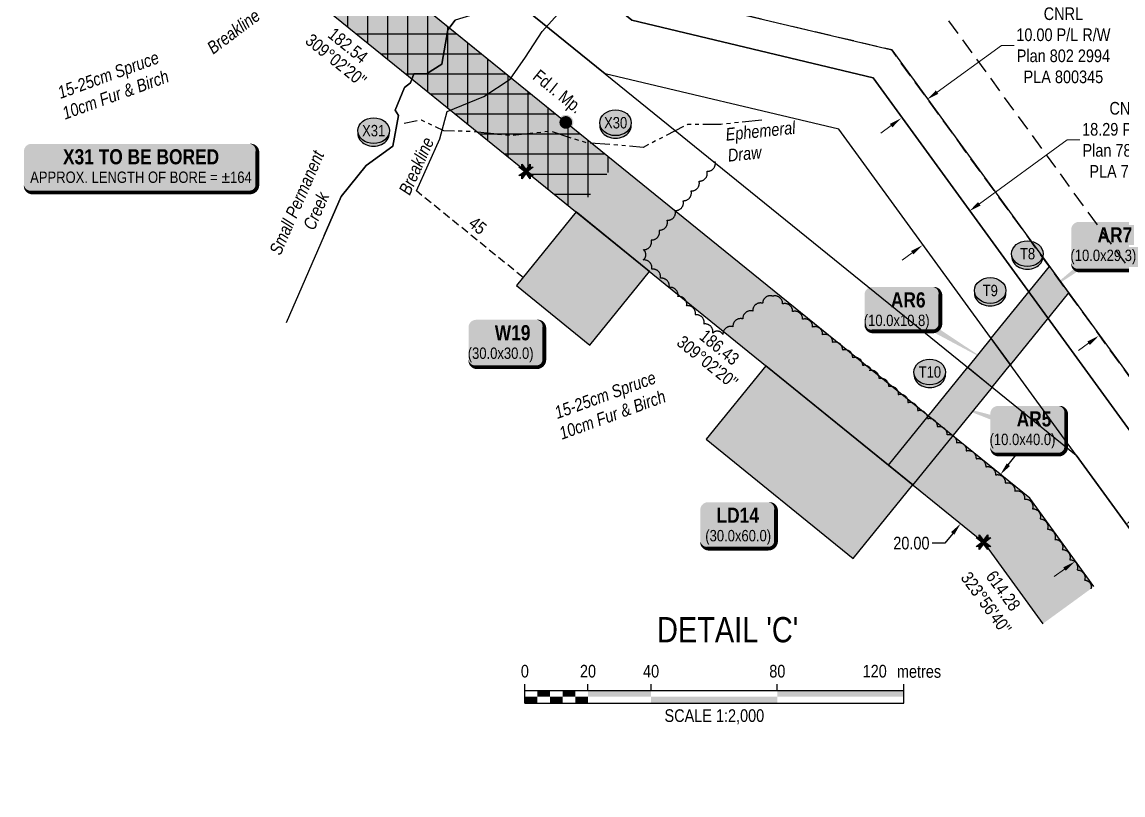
# Model space of a CAD drawing. Extents: x 481557 to 490744, y 6043801 to 6052728.
# Drawn here: x 482343 to 483215, y 6047677 to 6048289 of the extents above; entities that cross this region are included whole.
import ezdxf
from ezdxf.enums import TextEntityAlignment as Align

# ---------------------------------------------------------------- set-up
doc = ezdxf.new("R2010")
doc.units = 0
doc.header["$LTSCALE"] = 5
doc.header["$PDSIZE"] = 5
for name, pattern in [('0', [1, 1, 0]), ('foc-ACCESSROAD', [3.75, 2.5, -1.25]), ('foc-TIELINE', [1.875, 1.25, -0.625]), ('foc-TOPO-ephemeral', [6.25, 3.125, -0.625, 0.625, -0.625, 0.625, -0.625]), ('foc-WHEELTRACKS', [2, 0.4, -1.6])]:
    doc.linetypes.add(name, pattern=pattern)
doc.layers.get('Defpoints').update_dxf_attribs({"color": 9})
for name, color, linetype in [('C-AR', 13, 'foc-ACCESSROAD'), ('C-RW', 13, 'Continuous'), ('DETAIL-T', 7, 'Continuous'), ('F-RW', 190, 'Continuous'), ('L-BD', 7, 'Continuous'), ('L-MON', 1, 'Continuous'), ('P-CROSSINGS', 250, 'Continuous'), ('P-PROPOSED', 10, 'Continuous'), ('P-PROPOSED-H', 21, 'Continuous'), ('P-TEMP-BLOCKS', 250, 'Continuous'), ('P-TEMP-BLUE-BORE-H', 131, 'Continuous'), ('P-TEMP-H', 41, 'Continuous'), ('P-TEMP-NO CUT-H', 104, 'Continuous'), ('P-TEMP_LOG DECK', 46, 'Continuous'), ('P-TEMP_WORKSPACE', 46, 'Continuous'), ('P-TXT', 4, 'Continuous'), ('P-WORKAREA', 113, 'Continuous'), ('P-WORKAREA-H', 111, 'Continuous'), ('T-BUSH', 110, '0'), ('T-BUSH-T', 110, 'Continuous'), ('T-CREEK', 160, 'Continuous'), ('T-DRAW', 143, 'foc-TOPO-ephemeral'), ('T-SLOPE', 48, 'Continuous'), ('T-TIE', 201, 'foc-TIELINE'), ('T-WATER-P3', 160, 'foc-WHEELTRACKS'), ('T-WATER-T', 170, 'Continuous')]:
    doc.layers.add(name, color=color, linetype=linetype)
for name, color, linetype, lineweight in [('C-AR-T', 13, 'Continuous', 9), ('C-RW-T', 13, 'Continuous', 9), ('F-RW-T', 190, 'Continuous', 9)]:
    doc.layers.add(name, color=color, linetype=linetype, lineweight=lineweight)
doc.styles.add('80', font='ARIALN.TTF', dxfattribs={"height": 10})
doc.styles.add('80CG', font='ARIALN.TTF', dxfattribs={"height": 10})
doc.styles.add('80L', font='ARIALN.TTF', dxfattribs={"height": 10})
doc.styles.add('80LS', font='ARIALNI.TTF', dxfattribs={"height": 10})
doc.styles.add('BOLD', font='ARIALNB.TTF')
doc.styles.add('Crossing', font='ARIALN.TTF', dxfattribs={"height": 10})
doc.styles.add('foc-LtypeFont', font='ARIALN.TTF', dxfattribs={"height": 7.35})
doc.linetypes.add('foc-TOPO-flowdirection-NOLINE', pattern='A,0,[">",foc-LtypeFont,S=0.3,R=0,X=0,Y=-0.945],-20,[">",foc-LtypeFont,S=0.3,R=0,X=0,Y=-0.945],0', length=20)
doc.dimstyles.new('Compass 5 000', dxfattribs={"dimscale": 5, "dimtxt": 9, "dimasz": 2, "dimexe": 0.2, "dimexo": 0.0625, "dimgap": 0.5, "dimtad": 0, "dimtih": 1, "dimtoh": 1, "dimzin": 0, "dimdsep": 46, "dimtxsty": '80CG', "dimcen": 0.1, "dimse1": 1, "dimse2": 1, "dimclrd": 256, "dimclrt": 256, "dimaunit": 1, "dimadec": 4, "dimazin": 0, "dimtfac": 0.06, "dimtofl": 0, "dimtmove": 0, "dimatfit": 1, "dimfxl": 0.2, "dimtolj": 1, "dimtzin": 0, "dimlwd": -1, "dimarcsym": 0})

# ---------------------------------------------------------------- blocks, each defined once
blk = doc.blocks.new('*D113')
at = {"layer": 'C-AR-T', "transparency": 16777216}
for p, q in [((483244.2, 6048075.54), (483267.8, 6048092.73)), ((483267.8, 6048092.73), (483277.8, 6048092.73)), ((483187.6, 6048034.33), (483179.52, 6048028.44))]:
    blk.add_line(p, q, dxfattribs=at)
for points in [[(483243.22, 6048076.88), (483245.18, 6048074.19), (483236.11, 6048069.65)], [(483186.62, 6048035.68), (483188.58, 6048032.98), (483195.69, 6048040.21)]]:
    blk.add_solid(points, dxfattribs=at)
at = {"layer": 'Defpoints', "color": 0, "transparency": 16777216}
for p in [(483199.98, 6048119.28), (483159.55, 6048089.84), (483236.11, 6048069.65)]:
    blk.add_point(p, dxfattribs=at)
at = {"layer": 'C-AR-T', "transparency": 16777216, "insert": (483312.11, 6048092.73), "char_height": 10, "attachment_point": 5, "style": '80CG'}
blk.add_mtext('\\A1;Veren\\P20.00 A/R\\PLOC 800686', dxfattribs=at)
blk = doc.blocks.new('*D114')
at = {"layer": 'C-RW-T', "transparency": 16777216}
for p, q in [((483225.12, 6047896.65), (483326.36, 6047970.37)), ((483326.36, 6047970.37), (483336.36, 6047970.37)), ((483168.5, 6047855.41), (483160.41, 6047849.53))]:
    blk.add_line(p, q, dxfattribs=at)
for points in [[(483224.14, 6047897.99), (483226.1, 6047895.3), (483217.04, 6047890.76)], [(483167.52, 6047856.76), (483169.48, 6047854.07), (483176.58, 6047861.3)]]:
    blk.add_solid(points, dxfattribs=at)
at = {"layer": 'Defpoints', "color": 0, "transparency": 16777216}
for p in [(483176.58, 6047861.3), (483351.6, 6047705.98), (483311.14, 6047676.52)]:
    blk.add_point(p, dxfattribs=at)
at = {"layer": 'C-RW-T', "transparency": 16777216, "insert": (483375.9, 6047970.37), "char_height": 10, "attachment_point": 5, "style": '80CG'}
blk.add_mtext('\\A1;Veren\\P20.00 P/L R/W\\PPLA 190442', dxfattribs=at)
blk = doc.blocks.new('*D115')
at = {"layer": 'Defpoints', "color": 0, "transparency": 16777216}
for p in [(483059.51, 6048227.24), (483115.13, 6048150.85), (483094.93, 6048136.14)]:
    blk.add_point(p, dxfattribs=at)
at = {"layer": 'F-RW-T', "transparency": 16777216}
for p, q in [((483067.59, 6048233.13), (483118.53, 6048270.22)), ((483118.53, 6048270.22), (483128.53, 6048270.22)), ((483031.22, 6048206.65), (483023.14, 6048200.76))]:
    blk.add_line(p, q, dxfattribs=at)
for points in [[(483066.61, 6048234.48), (483068.57, 6048231.78), (483059.51, 6048227.24)], [(483030.24, 6048207.99), (483032.2, 6048205.3), (483039.3, 6048212.53)]]:
    blk.add_solid(points, dxfattribs=at)
at = {"layer": 'F-RW-T', "transparency": 16777216, "insert": (483167.61, 6048270.22), "char_height": 10, "attachment_point": 5, "style": '80CG'}
blk.add_mtext('\\A1;CNRL\\P10.00 P/L R/W\\PPlan 802 2994\\PPLA 800345', dxfattribs=at)
blk = doc.blocks.new('*D116')
at = {"layer": 'Defpoints', "color": 0, "transparency": 16777216}
for p in [(483092.98, 6048138.82), (483351.53, 6047783.72), (483314.58, 6047756.82)]:
    blk.add_point(p, dxfattribs=at)
at = {"layer": 'F-RW-T', "transparency": 16777216}
for p, q in [((483101.07, 6048144.7), (483170.59, 6048195.33)), ((483170.59, 6048195.33), (483180.59, 6048195.33)), ((483047.94, 6048106.02), (483039.86, 6048100.13))]:
    blk.add_line(p, q, dxfattribs=at)
for points in [[(483100.08, 6048146.05), (483102.05, 6048143.35), (483092.98, 6048138.82)], [(483046.96, 6048107.37), (483048.92, 6048104.67), (483056.03, 6048111.91)]]:
    blk.add_solid(points, dxfattribs=at)
at = {"layer": 'F-RW-T', "transparency": 16777216, "insert": (483219.68, 6048195.33), "char_height": 10, "attachment_point": 5, "style": '80CG'}
blk.add_mtext('\\A1;CNRL\\P18.29 P/L R/W\\PPlan 782 2854\\PPLA 770729', dxfattribs=at)
blk = doc.blocks.new('xing2')
h = blk.add_hatch(color=50)
h.dxf.hatch_style = 1
edge = h.paths.add_edge_path()
edge.add_ellipse((0, 0), major_axis=(-12.5, 0), ratio=0.816297, start_angle=0, end_angle=360)
h = blk.add_hatch(color=250)
h.dxf.hatch_style = 1
edge = h.paths.add_edge_path()
edge.add_ellipse((0, -2.05), major_axis=(-12.5, 0), ratio=0.816297, start_angle=0, end_angle=180)
edge.add_line((12.5, -2.05), (12.5, 0))
edge.add_ellipse((0, 0), major_axis=(-12.5, 0), ratio=0.816297, start_angle=0, end_angle=180, ccw=False)
edge.add_line((-12.5, 0), (-12.5, -2.05))
at = {"color": 250}
blk.add_ellipse((0, 0), major_axis=(-12.5, 0), ratio=0.816297, dxfattribs=at)
blk.add_ellipse((0, -2.05), major_axis=(-12.5, 0), ratio=0.816297, start_param=0, end_param=3.141593, dxfattribs=at)
at = {"color": 250, "style": 'Crossing'}
blk.add_attdef('CROSSING', text='', height=9, dxfattribs=at).set_placement((0.09, 0.02), align=Align.MIDDLE_CENTER)
at = {"color": 250, "style": 'Crossing', "flags": 1}
for tag, p in [('OWNER', (0.09, -12.49)), ('DESCRIPTION', (0.09, -25.77)), ('LOCATION', (0.09, -39.3)), ('DWG_REF', (0.09, -52.84))]:
    blk.add_attdef(tag, text='', height=9, dxfattribs=at).set_placement(p, align=Align.MIDDLE_CENTER)
blk = doc.blocks.new('fdia')
at = {"color": 255, "const_width": 1}
blk.add_lwpolyline([(-0.5, 0, 1), (0.5, 0, 1)], format="xyb", close=True, dxfattribs=at)
blk = doc.blocks.new('Fdiaa')
blk.add_blockref('fdia', (0, 0))
blk = doc.blocks.new('fdib')
at = {"color": 1, "const_width": 1.6}
blk.add_lwpolyline([(-0.4, 0, 1), (0.4, 0, 1)], format="xyb", close=True, dxfattribs=at)
at = {"color": 1}
blk.add_circle((0, 0), 0.8, dxfattribs=at)
blk = doc.blocks.new('Fdibb')
blk.add_blockref('fdib', (0, 0))
blk = doc.blocks.new('fdicc')
for name in ['Fdibb', 'Fdiaa']:
    blk.add_blockref(name, (0, 0))
blk = doc.blocks.new('FDI')
blk.add_blockref('fdicc', (0, 0))
blk = doc.blocks.new('TEMP')
h = blk.add_hatch(color=255)
h.dxf.hatch_style = 1
h.paths.add_polyline_path([(0, 0.25), (-0.67, 1.15), (-0.67, 0.67), (-1.15, 0.67), (-0.25, 0), (-1.15, -0.67), (-0.67, -0.67), (-0.67, -1.15), (0, -0.25), (0.67, -1.15), (0.67, -0.67), (1.15, -0.67), (0.25, 0), (1.15, 0.67), (0.67, 0.67), (0.67, 1.15)])
h.paths.add_polyline_path([(0.57, 0.85), (0.57, 0.57), (0.85, 0.57), (0.08, 0), (0.85, -0.57), (0.57, -0.57), (0.57, -0.85), (0, -0.08), (-0.57, -0.85), (-0.57, -0.57), (-0.85, -0.57), (-0.08, 0), (-0.85, 0.57), (-0.57, 0.57), (-0.57, 0.85), (0, 0.08)], flags=16)
h = blk.add_hatch(color=1)
h.dxf.hatch_style = 1
h.paths.add_polyline_path([(0, 0.08), (-0.57, 0.85), (-0.57, 0.57), (-0.85, 0.57), (-0.08, 0), (-0.85, -0.57), (-0.57, -0.57), (-0.57, -0.85), (0, -0.08), (0.57, -0.85), (0.57, -0.57), (0.85, -0.57), (0.08, 0), (0.85, 0.57), (0.57, 0.57), (0.57, 0.85)])
at = {"color": 1}
for p, q in [((-0.08, 0), (0.08, 0)), ((0, 0.08), (0, -0.08))]:
    blk.add_line(p, q, dxfattribs=at)
at = {"color": 255, "flags": 128}
blk.add_lwpolyline([(-0.25, 0), (-1.15, 0.67), (-0.67, 0.67), (-0.67, 1.15), (0, 0.25), (0.67, 1.15), (0.67, 0.67), (1.15, 0.67), (0.25, 0), (1.15, -0.67), (0.67, -0.67), (0.67, -1.15), (0, -0.25), (-0.67, -1.15), (-0.67, -0.67), (-1.15, -0.67)], close=True, dxfattribs=at)
at = {"color": 1, "flags": 128}
blk.add_lwpolyline([(-0.08, 0), (-0.85, 0.57), (-0.57, 0.57), (-0.57, 0.85), (0, 0.08), (0.57, 0.85), (0.57, 0.57), (0.85, 0.57), (0.08, 0), (0.85, -0.57), (0.57, -0.57), (0.57, -0.85), (0, -0.08), (-0.57, -0.85), (-0.57, -0.57), (-0.85, -0.57)], close=True, dxfattribs=at)
blk = doc.blocks.new('*U85')
at = {"color": 0}
for p, q in [((-150, 0), (-150, 15)), ((-150, 10), (150.24, 10)), ((-100, 10), (-100, 15)), ((-50, 10), (-50, 15)), ((50, 10), (50, 15)), ((150.24, 0), (150.24, 15)), ((-150, 0), (150.24, 0))]:
    blk.add_line(p, q, dxfattribs=at)
for points in [[(-140, 10), (-130, 10), (-140, 5), (-130, 5)], [(-120, 10), (-110, 10), (-120, 5), (-110, 5)], [(-100, 10), (-50, 10), (-100, 5), (-50, 5)], [(50, 10), (150.24, 10), (50, 5), (150.24, 5)], [(-150, 5), (-140, 5), (-150, 0), (-140, 0)], [(-130, 5), (-120, 5), (-130, 0), (-120, 0)], [(-110, 5), (-100, 5), (-110, 0), (-100, 0)], [(-50, 5), (50, 5), (-50, 0), (50, 0)]]:
    blk.add_solid(points, dxfattribs=at)
at = {"color": 0, "style": '80'}
blk.add_text('metres', height=10, dxfattribs=at).set_placement((162.24, 20), align=Align.CENTER)
at = {"color": 0, "char_height": 10, "style": '80'}
for s, insert, attachment_point in [('0', (-150, 30.21), 2), ('20', (-100, 30.21), 2), ('40', (-50, 30.21), 2), ('80', (50, 30.21), 2), ('120', (136.7, 30.22), 3), ('SCALE 1:2,000', (0.12, -5), 2)]:
    blk.add_mtext(s, dxfattribs=dict(at, insert=insert, attachment_point=attachment_point))
blk = doc.blocks.new('*U88')
h = blk.add_hatch(color=191)
edge = h.paths.add_edge_path()
edge.add_line((-24, -19.07), (24, -19.07))
edge.add_arc((24, -13.07), 6, 270, 360)
edge.add_line((30, -13.07), (30, 12.5))
edge.add_arc((24, 12.5), 6, 0, 90)
edge.add_line((24, 18.5), (-24, 18.5))
edge.add_arc((-24, 12.5), 6, 90, 180)
edge.add_line((-30, 12.5), (-30, -13.07))
edge.add_arc((-24, -13.07), 6, 180, 270)
at = {"color": 250, "flags": 128}
blk.add_lwpolyline([(-24, -19.07, 3, 3, 0), (24, -19.07, 3, 3, 0.414214), (30, -13.07, 3, 3, 0), (30, 12.5, 3, 0, 0.414214), (24, 18.5, 0, 0, 0), (-24, 18.5, 0, 0, 0.414214), (-30, 12.5, 0, 0, 0), (-30, -13.07, 0, 3, 0.414214)], format="xyseb", close=True, dxfattribs=at)
at = {"flags": 128}
blk.add_lwpolyline([(20.73, 4, 0, 7.5, 0), (0, 0, 0, 0, 0)], format="xyseb", dxfattribs=at)
at = {"color": 250}
for tag, p, height, style in [('TEMP_AREA_W1_001', (-9.21, 2.24), 12, 'BOLD'), ('ENTER_TEXT_001', (-30.66, -12.47), 9, '80')]:
    blk.add_attdef(tag, p, '', height=height, dxfattribs=dict(at, style=style))
blk = doc.blocks.new('*U87')
h = blk.add_hatch(color=191)
edge = h.paths.add_edge_path()
edge.add_line((-24, -18.23), (24, -18.23))
edge.add_arc((24, -12.23), 6, 270, 360)
edge.add_line((30, -12.23), (30, 12.5))
edge.add_arc((24, 12.5), 6, 0, 90)
edge.add_line((24, 18.5), (-24, 18.5))
edge.add_arc((-24, 12.5), 6, 90, 180)
edge.add_line((-30, 12.5), (-30, -12.23))
edge.add_arc((-24, -12.23), 6, 180, 270)
at = {"color": 250, "flags": 128}
blk.add_lwpolyline([(-24, -18.23, 3, 3, 0), (24, -18.23, 3, 3, 0.414214), (30, -12.23, 3, 3, 0), (30, 12.5, 3, 0, 0.414214), (24, 18.5, 0, 0, 0), (-24, 18.5, 0, 0, 0.414214), (-30, 12.5, 0, 0, 0), (-30, -12.23, 0, 3, 0.414214)], format="xyseb", close=True, dxfattribs=at)
at = {"flags": 128}
blk.add_lwpolyline([(-19.73, 12.37, 0, 7.5, 0), (0, 0, 0, 0, 0)], format="xyseb", dxfattribs=at)
at = {"color": 250}
for tag, p, height, style in [('TEMP_AREA_W1_001', (-9.21, 2.24), 12, 'BOLD'), ('ENTER_TEXT_001', (-30.66, -12.47), 9, '80')]:
    blk.add_attdef(tag, p, '', height=height, dxfattribs=dict(at, style=style))
blk = doc.blocks.new('*U148')
h = blk.add_hatch(color=111)
edge = h.paths.add_edge_path()
edge.add_line((-24, -20), (24, -20))
edge.add_arc((24, -14), 6, 270, 360)
edge.add_line((30, -14), (30, 12.5))
edge.add_arc((24, 12.5), 6, 0, 90)
edge.add_line((24, 18.5), (-24, 18.5))
edge.add_arc((-24, 12.5), 6, 90, 180)
edge.add_line((-30, 12.5), (-30, -14))
edge.add_arc((-24, -14), 6, 180, 270)
at = {"flags": 128}
blk.add_lwpolyline([(-57.05, 18.47, 0, 7.5, 0), (0, 0, 0, 0, 0)], format="xyseb", dxfattribs=at)
at = {"color": 250, "flags": 128}
blk.add_lwpolyline([(-24, -20, 3, 3, 0), (24, -20, 3, 3, 0.414214), (30, -14, 3, 3, 0), (30, 12.5, 3, 0, 0.414214), (24, 18.5, 0, 0, 0), (-24, 18.5, 0, 0, 0.414214), (-30, 12.5, 0, 0, 0), (-30, -14, 0, 3, 0.414214)], format="xyseb", close=True, dxfattribs=at)
at = {"color": 250}
for tag, p, height, style in [('TEMP_AREA_W1_001', (-9.21, 2.24), 12, 'BOLD'), ('ENTER_TEXT_001', (-30.66, -12.47), 9, '80')]:
    blk.add_attdef(tag, p, '', height=height, dxfattribs=dict(at, style=style))
blk = doc.blocks.new('*U150')
h = blk.add_hatch(color=191)
edge = h.paths.add_edge_path()
edge.add_line((-24, -16.7), (24, -16.7))
edge.add_arc((24, -10.7), 6, 270, 360)
edge.add_line((30, -10.7), (30, 12.5))
edge.add_arc((24, 12.5), 6, 0, 90)
edge.add_line((24, 18.5), (-24, 18.5))
edge.add_arc((-24, 12.5), 6, 90, 180)
edge.add_line((-30, 12.5), (-30, -10.7))
edge.add_arc((-24, -10.7), 6, 180, 270)
at = {"color": 250, "flags": 128}
blk.add_lwpolyline([(-24, -16.7, 3, 3, 0), (24, -16.7, 3, 3, 0.414214), (30, -10.7, 3, 3, 0), (30, 12.5, 3, 0, 0.414214), (24, 18.5, 0, 0, 0), (-24, 18.5, 0, 0, 0.414214), (-30, 12.5, 0, 0, 0), (-30, -10.7, 0, 3, 0.414214)], format="xyseb", close=True, dxfattribs=at)
at = {"flags": 128}
blk.add_lwpolyline([(66.8, -39.89, 0, 7.5, 0), (0, 0, 0, 0, 0)], format="xyseb", dxfattribs=at)
at = {"color": 250}
for tag, p, height, style in [('TEMP_AREA_W1_001', (-9.21, 2.24), 12, 'BOLD'), ('ENTER_TEXT_001', (-30.66, -12.47), 9, '80')]:
    blk.add_attdef(tag, p, '', height=height, dxfattribs=dict(at, style=style))
blk = doc.blocks.new('*U149')
h = blk.add_hatch(color=111)
edge = h.paths.add_edge_path()
edge.add_line((-24, -20), (24, -20))
edge.add_arc((24, -14), 6, 270, 360)
edge.add_line((30, -14), (30, 12.5))
edge.add_arc((24, 12.5), 6, 0, 90)
edge.add_line((24, 18.5), (-24, 18.5))
edge.add_arc((-24, 12.5), 6, 90, 180)
edge.add_line((-30, 12.5), (-30, -14))
edge.add_arc((-24, -14), 6, 180, 270)
at = {"color": 250, "flags": 128}
blk.add_lwpolyline([(-24, -20, 3, 3, 0), (24, -20, 3, 3, 0.414214), (30, -14, 3, 3, 0), (30, 12.5, 3, 0, 0.414214), (24, 18.5, 0, 0, 0), (-24, 18.5, 0, 0, 0.414214), (-30, 12.5, 0, 0, 0), (-30, -14, 0, 3, 0.414214)], format="xyseb", close=True, dxfattribs=at)
at = {"flags": 128}
blk.add_lwpolyline([(-48.51, -36.01, 0, 7.5, 0), (0, 0, 0, 0, 0)], format="xyseb", dxfattribs=at)
at = {"color": 250}
for tag, p, height, style in [('TEMP_AREA_W1_001', (-9.21, 2.24), 12, 'BOLD'), ('ENTER_TEXT_001', (-30.66, -12.47), 9, '80')]:
    blk.add_attdef(tag, p, '', height=height, dxfattribs=dict(at, style=style))
blk = doc.blocks.new('*D158')
at = {"layer": 'Defpoints', "color": 0, "transparency": 16777216}
for p in [(483106.47, 6047939.41), (483075, 6047900.58), (483086.25, 6047891.46)]:
    blk.add_point(p, dxfattribs=at)
at = {"layer": 'P-TXT', "transparency": 16777216}
for p, q in [((483124.01, 6047938.06), (483130.31, 6047945.83)), ((483079.96, 6047883.7), (483073.66, 6047875.93)), ((483073.66, 6047875.93), (483063.66, 6047875.93))]:
    blk.add_line(p, q, dxfattribs=at)
for points in [[(483122.72, 6047939.11), (483125.31, 6047937.01), (483117.72, 6047930.29)], [(483078.66, 6047884.74), (483081.25, 6047882.65), (483086.25, 6047891.46)]]:
    blk.add_solid(points, dxfattribs=at)
at = {"layer": 'P-TXT', "transparency": 16777216, "insert": (483047.27, 6047875.93), "char_height": 10, "attachment_point": 5, "style": '80CG'}
blk.add_mtext('\\A1;20.00', dxfattribs=at)
blk = doc.blocks.new('Well_proximity')
h = blk.add_hatch(color=191)
h.dxf.hatch_style = 1
edge = h.paths.add_edge_path()
edge.add_ellipse((0, 0), major_axis=(-12.5, 0), ratio=0.816297, start_angle=0, end_angle=360)
h = blk.add_hatch(color=250)
h.dxf.hatch_style = 1
edge = h.paths.add_edge_path()
edge.add_ellipse((0, -2.05), major_axis=(-12.5, 0), ratio=0.816297, start_angle=0, end_angle=180)
edge.add_line((12.5, -2.05), (12.5, 0))
edge.add_ellipse((0, 0), major_axis=(-12.5, 0), ratio=0.816297, start_angle=0, end_angle=180, ccw=False)
edge.add_line((-12.5, 0), (-12.5, -2.05))
at = {"color": 250}
blk.add_ellipse((0, 0), major_axis=(-12.5, 0), ratio=0.816297, dxfattribs=at)
blk.add_ellipse((0, -2.05), major_axis=(-12.5, 0), ratio=0.816297, start_param=0, end_param=3.141593, dxfattribs=at)
at = {"color": 250, "style": '80L'}
blk.add_attdef('CROSSING', text='', height=9, dxfattribs=at).set_placement((0.09, 0.02), align=Align.MIDDLE_CENTER)
blk = doc.blocks.new('*U183')
h = blk.add_hatch(color=50)
edge = h.paths.add_edge_path()
edge.add_line((-86.5, -20), (86.5, -20))
edge.add_arc((86.5, -14), 6, 270, 360)
edge.add_line((92.5, -14), (92.5, 12.5))
edge.add_arc((86.5, 12.5), 6, 0, 90)
edge.add_line((86.5, 18.5), (-86.5, 18.5))
edge.add_arc((-86.5, 12.5), 6, 90, 180)
edge.add_line((-92.5, 12.5), (-92.5, -14))
edge.add_arc((-86.5, -14), 6, 180, 270)
at = {"color": 4, "flags": 128}
blk.add_lwpolyline([(-86.5, -20, 3, 3, 0), (86.5, -20, 3, 3, 0.414214), (92.5, -14, 3, 3, 0), (92.5, 12.5, 3, 0, 0.414214), (86.5, 18.5, 0, 0, 0), (-86.5, 18.5, 0, 0, 0.414214), (-92.5, 12.5, 0, 0, 0), (-92.5, -14, 0, 3, 0.414214)], format="xyseb", close=True, dxfattribs=at)
at = {"color": 4}
for tag, p, height, style in [('BORE_XING_001', (-68.03, 3.21), 12, 'BOLD'), ('APPROX_LENGTH_001', (-90.72, -12.48), 9, '80')]:
    blk.add_attdef(tag, p, '', height=height, dxfattribs=dict(at, style=style))

msp = doc.modelspace()

# ---------------------------------------------------------------- hatches: boundary and pattern name
at = {"layer": 'P-PROPOSED-H'}
h = msp.add_hatch(color=256, dxfattribs=at)
h.dxf.hatch_style = 1
h.paths.add_polyline_path([(483151.409, 6047812.177), (483191.792, 6047841.583), (483140.91, 6047911.491), (482773.599, 6048209.184), (482437.737, 6048481.531), (482437.737, 6048721.883), (482417.115, 6048789.15), (482369.548, 6048774.605), (482387.737, 6048715.157), (482387.737, 6048457.702), (482742.124, 6048170.368), (483104.358, 6047876.79)])
at = {"layer": 'P-TEMP-BLUE-BORE-H'}
h = msp.add_hatch(color=256, dxfattribs=at)
h.dxf.hatch_style = 1
h.paths.add_polyline_path([(482813.234, 6048177.078), (482781.758, 6048138.262), (482464.352, 6048395.647), (482495.826, 6048434.461)])
at = {"layer": 'P-TEMP-H'}
h = msp.add_hatch(color=256, dxfattribs=at)
h.dxf.hatch_style = 1
h.paths.add_polyline_path([(482734.537, 6048080.029), (482792.771, 6048032.807), (482839.992, 6048091.041), (482781.758, 6048138.262)])
h = msp.add_hatch(color=256, dxfattribs=at)
h.dxf.hatch_style = 1
h.paths.add_polyline_path([(483125.666, 6048017.355), (483110.448, 6048038.263), (483091.838, 6048015.301), (483111.261, 6047999.582)])
h = msp.add_hatch(color=256, dxfattribs=at)
h.dxf.hatch_style = 1
h.paths.add_polyline_path([(482931.989, 6048016.49), (482884.791, 6047958.254), (483001.262, 6047863.858), (483048.46, 6047922.094)])
at = {"layer": 'P-TEMP-NO CUT-H', "ltscale": 2}
h = msp.add_hatch(dxfattribs=at)
h.set_pattern_fill('ANSI37', color=256, scale=4.997357, angle=45)
h.set_pattern_definition([(90, (557.513, 2800.148), (-15.866608316, 3e-15), []), (180, (557.513, 2800.148), (-3e-15, -15.866608316), [])])
h.paths.add_polyline_path([(482813.234, 6048177.078), (482781.758, 6048138.262), (482464.352, 6048395.647), (482495.826, 6048434.461)])
at = {"layer": 'P-WORKAREA-H'}
h = msp.add_hatch(color=256, dxfattribs=at)
h.dxf.hatch_style = 1
h.paths.add_polyline_path([(483110.448, 6048038.263), (483156.511, 6048095.098), (483171.728, 6048074.19), (483125.666, 6048017.355)])
h = msp.add_hatch(color=256, dxfattribs=at)
h.dxf.hatch_style = 1
h.paths.add_polyline_path([(483029.048, 6047937.826), (483091.838, 6048015.301), (483111.261, 6047999.582), (483048.46, 6047922.094)])

# ---------------------------------------------------------------- linework, layer by layer
at = {"layer": 'C-AR', "flags": 128}
for points in [[(482580.147, 6048839.002), (482676.476, 6048523.974), (482686.837, 6048515.562), (482889.422, 6048351.477), (483061.254, 6048310.893), (483329.746, 6047942.006)], [(483289.341, 6047912.598), (483031.71, 6048266.564), (482887.576, 6048300.606), (482836.796, 6048312.644), (482640.069, 6048472.02), (482633.935, 6048492.079), (482626.685, 6048515.774), (482622.997, 6048527.835)]]:
    msp.add_lwpolyline(points, dxfattribs=at)
at = {"layer": 'C-RW', "flags": 128}
for points in [[(482464.707, 6048803.703), (482578.791, 6048430.693), (482804.76, 6048247.619), (483177.786, 6047945.747), (483232.189, 6047871)], [(483191.767, 6047841.579), (483140.91, 6047911.491), (482773.599, 6048209.184), (482535.802, 6048402.011), (482507.709, 6048492.491)]]:
    msp.add_lwpolyline(points, dxfattribs=at)
at = {"layer": 'F-RW', "flags": 128}
for points in [[(482532.321, 6048824.378), (482626.683, 6048515.774), (482633.934, 6048492.077), (482640.069, 6048472.02), (482836.795, 6048312.644), (482887.587, 6048300.733), (483031.71, 6048266.564), (483289.341, 6047912.598)], [(482508.43, 6048817.073), (482600.531, 6048515.868), (482618.411, 6048457.41), (482825.874, 6048290.059), (483016.935, 6048244.404), (483269.139, 6047897.894)], [(483269.139, 6047897.894), (483016.935, 6048244.404), (482825.874, 6048290.059), (482618.411, 6048457.41), (482600.531, 6048515.868), (482599.111, 6048520.512)], [(483232.188, 6047871), (482989.912, 6048203.871), (482804.76, 6048247.619), (482578.791, 6048430.693), (482555.418, 6048507.117)]]:
    msp.add_lwpolyline(points, dxfattribs=at)
at = {"layer": 'P-PROPOSED'}
for points in [[(483191.792, 6047841.583), (483140.91, 6047911.491), (482773.599, 6048209.184), (482437.737, 6048481.531), (482437.737, 6048721.883), (482417.115, 6048789.15)], [(482369.548, 6048774.605), (482387.737, 6048715.157), (482387.737, 6048457.702), (482742.124, 6048170.368), (483104.358, 6047876.79), (483151.409, 6047812.177)]]:
    msp.add_lwpolyline(points, dxfattribs=at)
at = {"layer": 'P-TEMP_LOG DECK', "flags": 128}
for points in [[(483125.666, 6048017.355), (483110.448, 6048038.263), (483091.838, 6048015.301), (483111.261, 6047999.582)], [(482931.989, 6048016.49), (482884.791, 6047958.254), (483001.262, 6047863.858), (483048.46, 6047922.094)]]:
    msp.add_lwpolyline(points, close=True, dxfattribs=at)
at = {"layer": 'P-TEMP_WORKSPACE'}
msp.add_lwpolyline([(482734.537, 6048080.029), (482792.771, 6048032.807), (482839.992, 6048091.041), (482781.758, 6048138.262)], close=True, dxfattribs=at)
at = {"layer": 'P-WORKAREA', "flags": 128}
for points in [[(483110.448, 6048038.263), (483156.511, 6048095.098), (483171.728, 6048074.19), (483125.666, 6048017.355)], [(483029.048, 6047937.826), (483091.838, 6048015.301), (483111.261, 6047999.582), (483048.46, 6047922.094)]]:
    msp.add_lwpolyline(points, close=True, dxfattribs=at)
at = {"layer": 'T-BUSH', "flags": 128}
for points in [[(483015.594, 6048013.055, 0.3634614), (483008.708, 6048016.689, 0.5205671), (483000.779, 6048022.783, 0.5205671), (482992.85, 6048028.876, 0.5205671), (482984.921, 6048034.97, 0.5205671), (482976.992, 6048041.063, 0.5205671), (482969.063, 6048047.157, 0.5205671), (482961.135, 6048053.251, 0.5205671), (482953.206, 6048059.344, 0.5205671), (482945.277, 6048065.438, 0.5205671), (482937.348, 6048071.531, 0.5205671), (482929.492, 6048065.935, 0.5205671), (482921.639, 6048059.743, 0.5205671), (482913.787, 6048053.551, 0.5205671), (482905.934, 6048047.359, 0.5205671), (482898.082, 6048041.168, 0.5205671), (482889.983, 6048042.286, 0.5205671), (482883.083, 6048049.523, 0.5205671), (482876.182, 6048056.761, 0.5205671), (482869.282, 6048063.998, 0.5205671), (482862.381, 6048071.236, 0.5205671), (482855.48, 6048078.473, 0.5205671), (482848.58, 6048085.711, 0.5205671), (482841.679, 6048092.948, 0.5205671), (482834.779, 6048100.186, 0.5205671), (482834.971, 6048108.418, 0.5205671), (482841.28, 6048116.177, 0.5205671), (482847.589, 6048123.936, 0.5205671), (482853.897, 6048131.695, 0.5205671), (482860.206, 6048139.454, 0.5205671), (482866.515, 6048147.213, 0.5205671), (482872.824, 6048154.971, 0.5205671), (482879.132, 6048162.73, 0.5205671), (482885.441, 6048170.489, 0.5205671), (482891.822, 6048178.336)], [(483013.718, 6048012.844, -0.5205671), (483021.418, 6048006.472, -0.5205671), (483029.119, 6048000.1, -0.5205671), (483036.819, 6047993.729, -0.5205671), (483044.52, 6047987.357, -0.5205671), (483052.22, 6047980.985, -0.5205671), (483059.92, 6047974.614, -0.5205671), (483067.621, 6047968.242, -0.5205671), (483075.321, 6047961.87, -0.5205671), (483083.022, 6047955.499, -0.5205671), (483090.722, 6047949.127, -0.5205671), (483098.422, 6047942.755, -0.5205671), (483106.123, 6047936.384, -0.5205671), (483113.823, 6047930.012, -0.5205671), (483121.524, 6047923.64, -0.5205671), (483129.224, 6047917.269, -0.5205671), (483136.925, 6047910.897, -0.5205671), (483143.227, 6047903.212, -0.5205671), (483149.109, 6047895.131, -0.5205671), (483154.991, 6047887.05, -0.5205671), (483160.872, 6047878.969, -0.5205671), (483166.754, 6047870.888, -0.5205671), (483172.635, 6047862.808, -0.5205671), (483178.517, 6047854.727, -0.5205671), (483184.399, 6047846.646, -0.5205671), (483189.368, 6047839.819, -0.5205671)]]:
    msp.add_lwpolyline(points, format="xyb", dxfattribs=at)
at = {"layer": 'T-CREEK', "flags": 128}
for points in [[(482582.189, 6048119.584), (482595.844, 6048150.601), (482615.457, 6048175.134), (482636.662, 6048190.466), (482641.142, 6048214.794), (482638.592, 6048218.986), (482645.794, 6048236.951), (482650.687, 6048240.489), (482653.167, 6048247.649), (482663.389, 6048247.761), (482675.527, 6048255.374), (482680.202, 6048282.591), (482685.932, 6048290.104)], [(482582.189, 6048119.584), (482552.232, 6048050.364)]]:
    msp.add_lwpolyline(points, dxfattribs=at)
at = {"layer": 'T-DRAW', "flags": 128}
msp.add_lwpolyline([(482928.902, 6048210.961), (482896.499, 6048207.661), (482869.894, 6048207.456), (482834.824, 6048189.404), (482789.202, 6048193.201), (482761.329, 6048202.164), (482730.272, 6048198.624), (482696.744, 6048202.064), (482677.117, 6048202.599), (482659.329, 6048210.949), (482645.722, 6048208.456)], dxfattribs=at)
at = {"layer": 'T-SLOPE', "flags": 128}
msp.add_lwpolyline([(482655.367, 6048154.906), (482673.824, 6048196.114), (482679.722, 6048217.864), (482708.627, 6048229.699), (482729.674, 6048243.429), (482741.754, 6048260.766), (482754.782, 6048281.226), (482772.252, 6048300.381)], dxfattribs=at)
at = {"layer": 'T-TIE', "flags": 128}
msp.add_lwpolyline([(482739.762, 6048086.471), (482655.367, 6048154.906)], dxfattribs=at)
at = {"layer": 'T-WATER-P3', "linetype": 'foc-TOPO-flowdirection-NOLINE', "flags": 128}
for points in [[(482846.582, 6048561.764), (482825.659, 6048537.014), (482829.454, 6048528.136), (482832.012, 6048509.111), (482839.667, 6048496.414), (482834.744, 6048487.491), (482820.357, 6048484.589), (482815.259, 6048479.641), (482800.509, 6048468.574), (482792.089, 6048458.601), (482790.852, 6048450.244), (482788.669, 6048441.861), (482782.352, 6048437.411), (482777.762, 6048429.051), (482766.059, 6048411.709), (482761.172, 6048410.939), (482756.947, 6048401.519), (482753.412, 6048398.541), (482734.887, 6048390.686), (482727.664, 6048374.666), (482726.402, 6048365.109), (482716.259, 6048351.846), (482715.382, 6048345.274), (482708.924, 6048338.666), (482700.882, 6048328.719), (482701.499, 6048323.506), (482710.912, 6048314.951), (482711.637, 6048305.839), (482706.789, 6048296.586), (482685.932, 6048290.104), (482680.202, 6048282.591), (482675.527, 6048255.374), (482663.389, 6048247.761), (482653.167, 6048247.649), (482650.687, 6048240.489), (482645.794, 6048236.951), (482638.592, 6048218.986), (482641.142, 6048214.794), (482636.662, 6048190.466), (482615.457, 6048175.134), (482595.844, 6048150.601), (482582.189, 6048119.584)], [(482582.189, 6048119.584), (482552.232, 6048050.364)]]:
    msp.add_lwpolyline(points, dxfattribs=at)

# ---------------------------------------------------------------- block references
at = {"layer": 'DETAIL-T', "xscale": 0.99947139, "yscale": 0.99947139, "zscale": 0.99947139}
msp.add_blockref('*U85', (482891.132, 6047749.372), dxfattribs=at)
at = {"layer": 'L-MON', "xscale": 5.000000000000012, "yscale": 5.000000000000012, "zscale": 5.000000000000012}
msp.add_blockref('FDI', (482773.599, 6048209.184), dxfattribs=at)
at = {"layer": 'L-MON', "color": 2, "xscale": 4.997356950000007, "yscale": 4.997356950000007, "zscale": 4.997356950000007}
for p in [(482742.124, 6048170.368), (483104.358, 6047876.79)]:
    msp.add_blockref('TEMP', p, dxfattribs=at)
at = {"layer": 'P-CROSSINGS', "color": 3}
for p, values in [((482812.983, 6048208.927), {'CROSSING': 'X30'}), ((482621.405, 6048202.66), {'CROSSING': 'X31'})]:
    msp.add_blockref('xing2', p, dxfattribs=at).add_auto_attribs(values)
at = {"layer": 'P-CROSSINGS', "xscale": 0.99947139, "yscale": 0.99947139, "zscale": 0.99947139}
for p, values in [((483139.137, 6048105.208), {'CROSSING': 'T8'}), ((483109.627, 6048076.066), {'CROSSING': 'T9'}), ((483061.788, 6048011.512), {'CROSSING': 'T10'})]:
    msp.add_blockref('Well_proximity', p, dxfattribs=at).add_auto_attribs(values)
at = {"layer": 'P-TEMP-BLOCKS'}
ref = msp.add_blockref('*U183', (482436.979, 6048173.73), dxfattribs=dict(at, xscale=0.9991998536127648, yscale=0.9991998536127648, zscale=0.9991998536127648))
ref.add_attrib('BORE_XING_001', 'X31 TO BE BORED', (482375.497, 6048175.993), dxfattribs={"layer": '0', "color": 4, "height": 11.9904, "style": 'BOLD'})
ref.add_attrib('APPROX_LENGTH_001', 'APPROX. LENGTH OF BORE = %%P164', (482349.48, 6048161.264), dxfattribs={"layer": '0', "color": 4, "height": 8.9928, "style": '80'})
for name, p, values in [('*U149', (483203.832, 6048111.883), {'TEMP_AREA_W1_001': 'AR7', 'ENTER_TEXT_001': '(10.0x29.3)'}), ('*U148', (483139.813, 6047966.123), {'TEMP_AREA_W1_001': 'AR5', 'ENTER_TEXT_001': '(10.0x40.0)'})]:
    msp.add_blockref(name, p, dxfattribs=at).add_auto_attribs(values)
at = {"layer": 'P-TEMP-BLOCKS', "xscale": 0.9994680000000036, "yscale": 0.9994680000000036, "zscale": 0.9994680000000036}
for name, p, values in [('*U150', (483040.197, 6048060.384), {'TEMP_AREA_W1_001': 'AR6', 'ENTER_TEXT_001': '(10.0x10.8)'}), ('*U88', (482726.613, 6048034.378), {'TEMP_AREA_W1_001': 'W19', 'ENTER_TEXT_001': '(30.0x30.0)'})]:
    msp.add_blockref(name, p, dxfattribs=at).add_auto_attribs(values)
at = {"layer": 'P-TEMP-BLOCKS'}
ref = msp.add_blockref('*U87', (482910.114, 6047889.871), dxfattribs=dict(at, xscale=0.9994680000000036, yscale=0.9994680000000036, zscale=0.9994680000000036))
ref.add_attrib('TEMP_AREA_W1_001', 'LD14', (482892.95, 6047892.114), dxfattribs={"layer": '0', "color": 250, "height": 11.9936, "style": 'BOLD'})
ref.add_attrib('ENTER_TEXT_001', '(30.0x60.0)', (482884.052, 6047877.407), dxfattribs={"layer": '0', "color": 250, "height": 8.99521, "style": '80'})

# ---------------------------------------------------------------- texts
at = {"layer": 'DETAIL-T', "color": 3, "insert": (482901.786, 6047807.289), "char_height": 19.9894, "width": 223.73969, "attachment_point": 5, "style": '80CG'}
msp.add_mtext("DETAIL 'C'", dxfattribs=at)
at = {"layer": 'L-BD', "style": '80L'}
for s, height, rotation, p in [("309°02'20''", 9.99471, 320.9651, (482591.715, 6048258.494)), ('182.54', 9.9947, 320.9651, (482601.157, 6048270.139)), ('186.43', 9.9947, 320.9764, (482895.285, 6048031.114)), ("309°02'20''", 9.99471, 320.9764, (482885.845, 6048019.467))]:
    msp.add_text(s, height=height, rotation=rotation, dxfattribs=at).set_placement(p, align=Align.MIDDLE)
at = {"layer": 'L-BD', "insert": (483124.036, 6047841.277), "char_height": 9.99471, "width": 47.37399, "attachment_point": 2, "rotation": 306.0487, "style": '80L'}
msp.add_mtext("614.28 323°56'40''", dxfattribs=at)
at = {"layer": 'T-BUSH-T', "char_height": 10, "width": 88.306, "attachment_point": 2, "rotation": 20, "style": '80LS'}
for insert in [(482409.642, 6048251.544), (482803.068, 6047998.055)]:
    msp.add_mtext('15-25cm Spruce\\P10cm Fur & Birch', dxfattribs=dict(at, insert=insert))
at = {"layer": 'T-SLOPE', "char_height": 10, "attachment_point": 1, "style": '80L'}
for insert, rotation in [((482488.406, 6048270.765), 36.918537), ((482640.974, 6048154.995), 65.871627)]:
    msp.add_mtext_dynamic_manual_height_columns('{\\fArial Narrow|b0|i1|c0|p34;Breakline}', width=46.09445, gutter_width=50.053, heights=[0], dxfattribs=dict(at, insert=insert, rotation=rotation))
at = {"layer": 'T-WATER-T', "char_height": 10, "attachment_point": 1, "style": '80L'}
for s, width, gutter_width, insert, rotation in [('{\\fArial Narrow|b0|i1|c0|p34;Ephemeral \\PDraw}', 56.03918, 50.053, (482899.695, 6048204.581), 5.815181), ('\\pi6.392;{\\fArial Narrow|b0|i1|c0|p34;Small Permanent \\P\\pi35.079;Creek}', 100.28052, 50.027, (482535.976, 6048101.475), 66.59747)]:
    msp.add_mtext_dynamic_manual_height_columns(s, width=width, gutter_width=gutter_width, heights=[0], dxfattribs=dict(at, insert=insert, rotation=rotation))

# ---------------------------------------------------------------- dimensions: what is measured, and where the dimension line sits
at = {"layer": 'C-AR-T', "color": 6}
dim = msp.add_linear_dim(base=(483236.114, 6048069.65), p1=(483159.553, 6048089.842), p2=(483199.978, 6048119.277), angle=36.059694, text='Veren\\P20.00 A/R\\PLOC 800686', dimstyle='Compass 5 000', dxfattribs=at)
dim.commit()
dim.dimension.update_dxf_attribs({"geometry": '*D113', "text_midpoint": (483312.105, 6048092.725), "dimtype": 161})
at = {"layer": 'C-RW-T', "color": 6}
dim = msp.add_linear_dim(base=(483176.581, 6047861.299), p1=(483351.596, 6047705.981), p2=(483311.139, 6047676.519), angle=216.062489, text='Veren\\P20.00 P/L R/W\\PPLA 190442', dimstyle='Compass 5 000', dxfattribs=at)
dim.commit()
dim.dimension.update_dxf_attribs({"geometry": '*D114', "text_midpoint": (483375.902, 6047970.371), "dimtype": 161})
at = {"layer": 'F-RW-T', "color": 6}
dim = msp.add_linear_dim(base=(483059.507, 6048227.242), p1=(483094.926, 6048136.143), p2=(483115.128, 6048150.853), angle=36.059671, text='CNRL\\P10.00 P/L R/W\\PPlan 802 2994\\PPLA 800345', dimstyle='Compass 5 000', dxfattribs=at)
dim.commit()
dim.dimension.update_dxf_attribs({"geometry": '*D115', "text_midpoint": (483167.615, 6048270.219), "dimtype": 161})
at = {"layer": 'F-RW-T'}
dim = msp.add_linear_dim(base=(483092.981, 6048138.815), p1=(483314.58, 6047756.817), p2=(483351.535, 6047783.725), angle=36.059659, text='CNRL\\P18.29 P/L R/W\\PPlan 782 2854\\PPLA 770729', dimstyle='Compass 5 000', dxfattribs=at)
dim.commit()
dim.dimension.update_dxf_attribs({"geometry": '*D116', "text_midpoint": (483219.68, 6048195.328), "dimtype": 161})
at = {"layer": 'P-TXT'}
dim = msp.add_linear_dim(base=(483086.252, 6047891.464), p1=(483106.467, 6047939.406), p2=(483075.002, 6047900.582), angle=230.976436, text='20.00', dimstyle='Compass 5 000', dxfattribs=at)
dim.commit()
dim.dimension.update_dxf_attribs({"geometry": '*D158', "text_midpoint": (483047.268, 6047875.926), "dimtype": 161})

# ---------------------------------------------------------------- next in the draw order: texts
at = {"layer": 'L-MON', "insert": (482770.493, 6048237.635), "char_height": 10, "width": 44.3292, "attachment_point": 2, "rotation": 320.986563, "style": '80L', "bg_fill": 3, "box_fill_scale": 1, "bg_fill_color": 256, "bg_fill_transparency": 0}
msp.add_mtext('Fd.I. Mp.', dxfattribs=at)
at = {"layer": 'T-TIE', "insert": (482707.029, 6048131.407), "char_height": 10, "width": 12.36467, "attachment_point": 2, "rotation": 320.961766, "style": '80L', "bg_fill": 3, "box_fill_scale": 1, "bg_fill_color": 256, "bg_fill_transparency": 0}
msp.add_mtext('45', dxfattribs=at)

doc.saveas('drawing.dxf')
